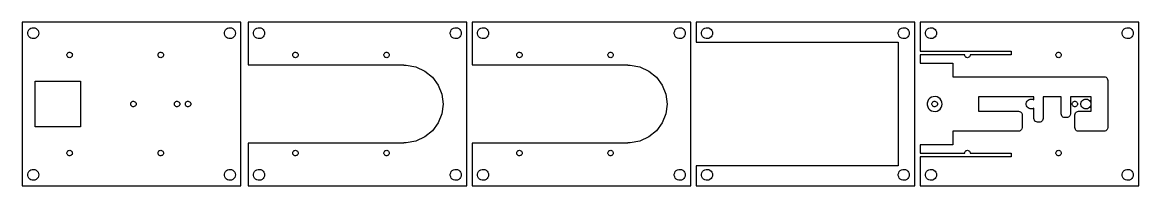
# Model space of a CAD drawing. Header units: metres. Extents: x -100 to 2327, y -74 to 45.
# Drawn here: x 1099 to 1712, y -45 to 45 of the extents above; entities that cross this region are included whole.
import ezdxf

# ---------------------------------------------------------------- set-up
doc = ezdxf.new("R2010")
doc.units = ezdxf.units.M

msp = doc.modelspace()

# ---------------------------------------------------------------- linework, layer by layer
for p, q in [((1219, 45), (1099, 45)), ((1099, 45), (1099, -45)), ((1219, -45), (1219, 45)), ((1343, 45), (1223, 45)), ((1223, 45), (1223, 21.5)), ((1343, -45), (1343, 45)), ((1466, 45), (1346, 45)), ((1346, 45), (1346, 21.5)), ((1466, -45), (1466, 45)), ((1589, 45), (1469, 45)), ((1469, 45), (1469, 34)), ((1589, -45), (1589, 45)), ((1712, 45), (1592, 45)), ((1592, 45), (1592, 29)), ((1712, -45), (1712, 45)), ((1102.02, 39.376), (1102.21, 40.1044)), ((1102.02, 38.624), (1102.02, 39.376)), ((1102.21, 37.8956), (1102.02, 38.624)), ((1102.21, 40.1044), (1102.57, 40.7634)), ((1102.57, 37.2366), (1102.21, 37.8956)), ((1102.57, 40.7634), (1103.09, 41.3115)), ((1103.09, 36.6885), (1102.57, 37.2366)), ((1103.09, 41.3115), (1103.72, 41.7145)), ((1103.72, 41.7145), (1104.44, 41.9469)), ((1104.44, 41.9469), (1105.19, 41.9941)), ((1105.19, 41.9941), (1105.93, 41.8532)), ((1105.93, 41.8532), (1106.61, 41.533)), ((1106.61, 41.533), (1107.19, 41.0536)), ((1107.19, 36.9464), (1106.61, 36.467)), ((1107.19, 41.0536), (1107.63, 40.4453)), ((1107.63, 37.5547), (1107.19, 36.9464)), ((1107.63, 40.4453), (1107.91, 39.7461)), ((1107.91, 38.2539), (1107.63, 37.5547)), ((1107.91, 39.7461), (1108, 39)), ((1108, 39), (1107.91, 38.2539)), ((1210.02, 39.376), (1210.21, 40.1044)), ((1210.02, 38.624), (1210.02, 39.376)), ((1210.21, 37.8956), (1210.02, 38.624)), ((1210.21, 40.1044), (1210.57, 40.7634)), ((1210.57, 37.2366), (1210.21, 37.8956)), ((1210.57, 40.7634), (1211.09, 41.3115)), ((1211.09, 36.6885), (1210.57, 37.2366)), ((1211.09, 41.3115), (1211.72, 41.7145)), ((1211.72, 41.7145), (1212.44, 41.9469)), ((1212.44, 41.9469), (1213.19, 41.9941)), ((1213.19, 41.9941), (1213.93, 41.8532)), ((1213.93, 41.8532), (1214.61, 41.533)), ((1214.61, 41.533), (1215.19, 41.0536)), ((1215.19, 36.9464), (1214.61, 36.467)), ((1215.19, 41.0536), (1215.63, 40.4453)), ((1215.63, 37.5547), (1215.19, 36.9464)), ((1215.63, 40.4453), (1215.91, 39.7461)), ((1215.91, 38.2539), (1215.63, 37.5547)), ((1215.91, 39.7461), (1216, 39)), ((1216, 39), (1215.91, 38.2539)), ((1226.02, 39.376), (1226.21, 40.1044)), ((1226.02, 38.624), (1226.02, 39.376)), ((1226.21, 37.8956), (1226.02, 38.624)), ((1226.21, 40.1044), (1226.57, 40.7634)), ((1226.57, 37.2366), (1226.21, 37.8956)), ((1226.57, 40.7634), (1227.09, 41.3115)), ((1227.09, 36.6885), (1226.57, 37.2366)), ((1227.09, 41.3115), (1227.72, 41.7145)), ((1227.72, 41.7145), (1228.44, 41.9469)), ((1228.44, 41.9469), (1229.19, 41.9941)), ((1229.19, 41.9941), (1229.93, 41.8532)), ((1229.93, 41.8532), (1230.61, 41.533)), ((1230.61, 41.533), (1231.19, 41.0536)), ((1231.19, 36.9464), (1230.61, 36.467)), ((1231.19, 41.0536), (1231.63, 40.4453)), ((1231.63, 37.5547), (1231.19, 36.9464)), ((1231.63, 40.4453), (1231.91, 39.7461)), ((1231.91, 38.2539), (1231.63, 37.5547)), ((1231.91, 39.7461), (1232, 39)), ((1232, 39), (1231.91, 38.2539)), ((1334.02, 39.376), (1334.21, 40.1044)), ((1334.02, 38.624), (1334.02, 39.376)), ((1334.21, 37.8956), (1334.02, 38.624)), ((1334.21, 40.1044), (1334.57, 40.7634)), ((1334.57, 37.2366), (1334.21, 37.8956)), ((1334.57, 40.7634), (1335.09, 41.3115)), ((1335.09, 36.6885), (1334.57, 37.2366)), ((1335.09, 41.3115), (1335.72, 41.7145)), ((1335.72, 41.7145), (1336.44, 41.9469)), ((1336.44, 41.9469), (1337.19, 41.9941)), ((1337.19, 41.9941), (1337.93, 41.8532)), ((1337.93, 41.8532), (1338.61, 41.533)), ((1338.61, 41.533), (1339.19, 41.0536)), ((1339.19, 36.9464), (1338.61, 36.467)), ((1339.19, 41.0536), (1339.63, 40.4453)), ((1339.63, 37.5547), (1339.19, 36.9464)), ((1339.63, 40.4453), (1339.91, 39.7461)), ((1339.91, 38.2539), (1339.63, 37.5547)), ((1339.91, 39.7461), (1340, 39)), ((1340, 39), (1339.91, 38.2539)), ((1349.02, 39.376), (1349.21, 40.1044)), ((1349.02, 38.624), (1349.02, 39.376)), ((1349.21, 37.8956), (1349.02, 38.624)), ((1349.21, 40.1044), (1349.57, 40.7634)), ((1349.57, 37.2366), (1349.21, 37.8956)), ((1349.57, 40.7634), (1350.09, 41.3115)), ((1350.09, 36.6885), (1349.57, 37.2366)), ((1350.09, 41.3115), (1350.72, 41.7145)), ((1350.72, 41.7145), (1351.44, 41.9469)), ((1351.44, 41.9469), (1352.19, 41.9941)), ((1352.19, 41.9941), (1352.93, 41.8532)), ((1352.93, 41.8532), (1353.61, 41.533)), ((1353.61, 41.533), (1354.19, 41.0536)), ((1354.19, 36.9464), (1353.61, 36.467)), ((1354.19, 41.0536), (1354.63, 40.4453)), ((1354.63, 37.5547), (1354.19, 36.9464)), ((1354.63, 40.4453), (1354.91, 39.7461)), ((1354.91, 38.2539), (1354.63, 37.5547)), ((1354.91, 39.7461), (1355, 39)), ((1355, 39), (1354.91, 38.2539)), ((1457.02, 39.376), (1457.21, 40.1044)), ((1457.02, 38.624), (1457.02, 39.376)), ((1457.21, 37.8956), (1457.02, 38.624)), ((1457.21, 40.1044), (1457.57, 40.7634)), ((1457.57, 37.2366), (1457.21, 37.8956)), ((1457.57, 40.7634), (1458.09, 41.3115)), ((1458.09, 36.6885), (1457.57, 37.2366)), ((1458.09, 41.3115), (1458.72, 41.7145)), ((1458.72, 41.7145), (1459.44, 41.9469)), ((1459.44, 41.9469), (1460.19, 41.9941)), ((1460.19, 41.9941), (1460.93, 41.8532)), ((1460.93, 41.8532), (1461.61, 41.533)), ((1461.61, 41.533), (1462.19, 41.0536)), ((1462.19, 36.9464), (1461.61, 36.467)), ((1462.19, 41.0536), (1462.63, 40.4453)), ((1462.63, 37.5547), (1462.19, 36.9464)), ((1462.63, 40.4453), (1462.91, 39.7461)), ((1462.91, 38.2539), (1462.63, 37.5547)), ((1462.91, 39.7461), (1463, 39)), ((1463, 39), (1462.91, 38.2539)), ((1472.02, 39.376), (1472.21, 40.1044)), ((1472.02, 38.624), (1472.02, 39.376)), ((1472.21, 37.8956), (1472.02, 38.624)), ((1472.21, 40.1044), (1472.57, 40.7634)), ((1472.57, 37.2366), (1472.21, 37.8956)), ((1472.57, 40.7634), (1473.09, 41.3115)), ((1473.09, 36.6885), (1472.57, 37.2366)), ((1473.09, 41.3115), (1473.72, 41.7145)), ((1473.72, 41.7145), (1474.44, 41.9469)), ((1474.44, 41.9469), (1475.19, 41.9941)), ((1475.19, 41.9941), (1475.93, 41.8532)), ((1475.93, 41.8532), (1476.61, 41.533)), ((1476.61, 41.533), (1477.19, 41.0536)), ((1477.19, 36.9464), (1476.61, 36.467)), ((1477.19, 41.0536), (1477.63, 40.4453)), ((1477.63, 37.5547), (1477.19, 36.9464)), ((1477.63, 40.4453), (1477.91, 39.7461)), ((1477.91, 38.2539), (1477.63, 37.5547)), ((1477.91, 39.7461), (1478, 39)), ((1478, 39), (1477.91, 38.2539)), ((1580.02, 39.376), (1580.21, 40.1044)), ((1580.02, 38.624), (1580.02, 39.376)), ((1580.21, 37.8956), (1580.02, 38.624)), ((1580.21, 40.1044), (1580.57, 40.7634)), ((1580.57, 37.2366), (1580.21, 37.8956)), ((1580.57, 40.7634), (1581.09, 41.3115)), ((1581.09, 36.6885), (1580.57, 37.2366)), ((1581.09, 41.3115), (1581.72, 41.7145)), ((1581.72, 41.7145), (1582.44, 41.9469)), ((1582.44, 41.9469), (1583.19, 41.9941)), ((1583.19, 41.9941), (1583.93, 41.8532)), ((1583.93, 41.8532), (1584.61, 41.533)), ((1584.61, 41.533), (1585.19, 41.0536)), ((1585.19, 36.9464), (1584.61, 36.467)), ((1585.19, 41.0536), (1585.63, 40.4453)), ((1585.63, 37.5547), (1585.19, 36.9464)), ((1585.63, 40.4453), (1585.91, 39.7461)), ((1585.91, 38.2539), (1585.63, 37.5547)), ((1585.91, 39.7461), (1586, 39)), ((1586, 39), (1585.91, 38.2539)), ((1595.02, 39.376), (1595.21, 40.1044)), ((1595.02, 38.624), (1595.02, 39.376)), ((1595.21, 37.8956), (1595.02, 38.624)), ((1595.21, 40.1044), (1595.57, 40.7634)), ((1595.57, 37.2366), (1595.21, 37.8956)), ((1595.57, 40.7634), (1596.09, 41.3115)), ((1596.09, 36.6885), (1595.57, 37.2366)), ((1596.09, 41.3115), (1596.72, 41.7145)), ((1596.72, 41.7145), (1597.44, 41.9469)), ((1597.44, 41.9469), (1598.19, 41.9941)), ((1598.19, 41.9941), (1598.93, 41.8532)), ((1598.93, 41.8532), (1599.61, 41.533)), ((1599.61, 41.533), (1600.19, 41.0536)), ((1600.19, 36.9464), (1599.61, 36.467)), ((1600.19, 41.0536), (1600.63, 40.4453)), ((1600.63, 37.5547), (1600.19, 36.9464)), ((1600.63, 40.4453), (1600.91, 39.7461)), ((1600.91, 38.2539), (1600.63, 37.5547)), ((1600.91, 39.7461), (1601, 39)), ((1601, 39), (1600.91, 38.2539)), ((1703.02, 39.376), (1703.21, 40.1044)), ((1703.02, 38.624), (1703.02, 39.376)), ((1703.21, 37.8956), (1703.02, 38.624)), ((1703.21, 40.1044), (1703.57, 40.7634)), ((1703.57, 37.2366), (1703.21, 37.8956)), ((1703.57, 40.7634), (1704.09, 41.3115)), ((1704.09, 36.6885), (1703.57, 37.2366)), ((1704.09, 41.3115), (1704.72, 41.7145)), ((1704.72, 41.7145), (1705.44, 41.9469)), ((1705.44, 41.9469), (1706.19, 41.9941)), ((1706.19, 41.9941), (1706.93, 41.8532)), ((1706.93, 41.8532), (1707.61, 41.533)), ((1707.61, 41.533), (1708.19, 41.0536)), ((1708.19, 36.9464), (1707.61, 36.467)), ((1708.19, 41.0536), (1708.63, 40.4453)), ((1708.63, 37.5547), (1708.19, 36.9464)), ((1708.63, 40.4453), (1708.91, 39.7461)), ((1708.91, 38.2539), (1708.63, 37.5547)), ((1708.91, 39.7461), (1709, 39)), ((1709, 39), (1708.91, 38.2539)), ((1103.72, 36.2855), (1103.09, 36.6885)), ((1104.44, 36.0531), (1103.72, 36.2855)), ((1105.19, 36.0059), (1104.44, 36.0531)), ((1105.93, 36.1468), (1105.19, 36.0059)), ((1106.61, 36.467), (1105.93, 36.1468)), ((1211.72, 36.2855), (1211.09, 36.6885)), ((1212.44, 36.0531), (1211.72, 36.2855)), ((1213.19, 36.0059), (1212.44, 36.0531)), ((1213.93, 36.1468), (1213.19, 36.0059)), ((1214.61, 36.467), (1213.93, 36.1468)), ((1227.72, 36.2855), (1227.09, 36.6885)), ((1228.44, 36.0531), (1227.72, 36.2855)), ((1229.19, 36.0059), (1228.44, 36.0531)), ((1229.93, 36.1468), (1229.19, 36.0059)), ((1230.61, 36.467), (1229.93, 36.1468)), ((1335.72, 36.2855), (1335.09, 36.6885)), ((1336.44, 36.0531), (1335.72, 36.2855)), ((1337.19, 36.0059), (1336.44, 36.0531)), ((1337.93, 36.1468), (1337.19, 36.0059)), ((1338.61, 36.467), (1337.93, 36.1468)), ((1350.72, 36.2855), (1350.09, 36.6885)), ((1351.44, 36.0531), (1350.72, 36.2855)), ((1352.19, 36.0059), (1351.44, 36.0531)), ((1352.93, 36.1468), (1352.19, 36.0059)), ((1353.61, 36.467), (1352.93, 36.1468)), ((1458.72, 36.2855), (1458.09, 36.6885)), ((1459.44, 36.0531), (1458.72, 36.2855)), ((1460.19, 36.0059), (1459.44, 36.0531)), ((1460.93, 36.1468), (1460.19, 36.0059)), ((1461.61, 36.467), (1460.93, 36.1468)), ((1469, 34), (1580, 34)), ((1473.72, 36.2855), (1473.09, 36.6885)), ((1474.44, 36.0531), (1473.72, 36.2855)), ((1475.19, 36.0059), (1474.44, 36.0531)), ((1475.93, 36.1468), (1475.19, 36.0059)), ((1476.61, 36.467), (1475.93, 36.1468)), ((1580, 34), (1580, -34)), ((1581.72, 36.2855), (1581.09, 36.6885)), ((1582.44, 36.0531), (1581.72, 36.2855)), ((1583.19, 36.0059), (1582.44, 36.0531)), ((1583.93, 36.1468), (1583.19, 36.0059)), ((1584.61, 36.467), (1583.93, 36.1468)), ((1596.72, 36.2855), (1596.09, 36.6885)), ((1597.44, 36.0531), (1596.72, 36.2855)), ((1598.19, 36.0059), (1597.44, 36.0531)), ((1598.93, 36.1468), (1598.19, 36.0059)), ((1599.61, 36.467), (1598.93, 36.1468)), ((1704.72, 36.2855), (1704.09, 36.6885)), ((1705.44, 36.0531), (1704.72, 36.2855)), ((1706.19, 36.0059), (1705.44, 36.0531)), ((1706.93, 36.1468), (1706.19, 36.0059)), ((1707.61, 36.467), (1706.93, 36.1468)), ((1123.51, 27.188), (1123.61, 27.5522)), ((1123.51, 26.812), (1123.51, 27.188)), ((1123.61, 26.4478), (1123.51, 26.812)), ((1123.61, 27.5522), (1123.79, 27.8817)), ((1123.79, 26.1183), (1123.61, 26.4478)), ((1123.79, 27.8817), (1124.04, 28.1558)), ((1124.04, 25.8442), (1123.79, 26.1183)), ((1124.04, 28.1558), (1124.36, 28.3572)), ((1124.36, 25.6427), (1124.04, 25.8442)), ((1124.36, 28.3572), (1124.72, 28.4734)), ((1124.72, 25.5266), (1124.36, 25.6427)), ((1124.72, 28.4734), (1125.09, 28.497)), ((1125.09, 25.503), (1124.72, 25.5266)), ((1125.09, 28.497), (1125.46, 28.4266)), ((1125.46, 25.5734), (1125.09, 25.503)), ((1125.46, 28.4266), (1125.8, 28.2665)), ((1125.8, 25.7335), (1125.46, 25.5734)), ((1125.8, 28.2665), (1126.09, 28.0268)), ((1126.09, 25.9732), (1125.8, 25.7335)), ((1126.09, 28.0268), (1126.31, 27.7226)), ((1126.31, 26.2774), (1126.09, 25.9732)), ((1126.31, 27.7226), (1126.45, 27.373)), ((1126.45, 26.627), (1126.31, 26.2774)), ((1126.45, 27.373), (1126.5, 27)), ((1126.5, 27), (1126.45, 26.627)), ((1173.51, 27.188), (1173.61, 27.5522)), ((1173.51, 26.812), (1173.51, 27.188)), ((1173.61, 26.4478), (1173.51, 26.812)), ((1173.61, 27.5522), (1173.79, 27.8817)), ((1173.79, 26.1183), (1173.61, 26.4478)), ((1173.79, 27.8817), (1174.04, 28.1558)), ((1174.04, 25.8442), (1173.79, 26.1183)), ((1174.04, 28.1558), (1174.36, 28.3572)), ((1174.36, 25.6427), (1174.04, 25.8442)), ((1174.36, 28.3572), (1174.72, 28.4734)), ((1174.72, 25.5266), (1174.36, 25.6427)), ((1174.72, 28.4734), (1175.09, 28.497)), ((1175.09, 25.503), (1174.72, 25.5266)), ((1175.09, 28.497), (1175.46, 28.4266)), ((1175.46, 25.5734), (1175.09, 25.503)), ((1175.46, 28.4266), (1175.8, 28.2665)), ((1175.8, 25.7335), (1175.46, 25.5734)), ((1175.8, 28.2665), (1176.09, 28.0268)), ((1176.09, 25.9732), (1175.8, 25.7335)), ((1176.09, 28.0268), (1176.31, 27.7226)), ((1176.31, 26.2774), (1176.09, 25.9732)), ((1176.31, 27.7226), (1176.45, 27.373)), ((1176.45, 26.627), (1176.31, 26.2774)), ((1176.45, 27.373), (1176.5, 27)), ((1176.5, 27), (1176.45, 26.627)), ((1247.51, 27.188), (1247.61, 27.5522)), ((1247.51, 26.812), (1247.51, 27.188)), ((1247.61, 26.4478), (1247.51, 26.812)), ((1247.61, 27.5522), (1247.79, 27.8817)), ((1247.79, 26.1183), (1247.61, 26.4478)), ((1247.79, 27.8817), (1248.04, 28.1558)), ((1248.04, 25.8442), (1247.79, 26.1183)), ((1248.04, 28.1558), (1248.36, 28.3572)), ((1248.36, 25.6427), (1248.04, 25.8442)), ((1248.36, 28.3572), (1248.72, 28.4734)), ((1248.72, 25.5266), (1248.36, 25.6427)), ((1248.72, 28.4734), (1249.09, 28.497)), ((1249.09, 25.503), (1248.72, 25.5266)), ((1249.09, 28.497), (1249.46, 28.4266)), ((1249.46, 25.5734), (1249.09, 25.503)), ((1249.46, 28.4266), (1249.8, 28.2665)), ((1249.8, 25.7335), (1249.46, 25.5734)), ((1249.8, 28.2665), (1250.09, 28.0268)), ((1250.09, 25.9732), (1249.8, 25.7335)), ((1250.09, 28.0268), (1250.31, 27.7226)), ((1250.31, 26.2774), (1250.09, 25.9732)), ((1250.31, 27.7226), (1250.45, 27.373)), ((1250.45, 26.627), (1250.31, 26.2774)), ((1250.45, 27.373), (1250.5, 27)), ((1250.5, 27), (1250.45, 26.627)), ((1297.51, 27.188), (1297.61, 27.5522)), ((1297.51, 26.812), (1297.51, 27.188)), ((1297.61, 26.4478), (1297.51, 26.812)), ((1297.61, 27.5522), (1297.79, 27.8817)), ((1297.79, 26.1183), (1297.61, 26.4478)), ((1297.79, 27.8817), (1298.04, 28.1558)), ((1298.04, 25.8442), (1297.79, 26.1183)), ((1298.04, 28.1558), (1298.36, 28.3572)), ((1298.36, 25.6427), (1298.04, 25.8442)), ((1298.36, 28.3572), (1298.72, 28.4734)), ((1298.72, 25.5266), (1298.36, 25.6427)), ((1298.72, 28.4734), (1299.09, 28.497)), ((1299.09, 25.503), (1298.72, 25.5266)), ((1299.09, 28.497), (1299.46, 28.4266)), ((1299.46, 25.5734), (1299.09, 25.503)), ((1299.46, 28.4266), (1299.8, 28.2665)), ((1299.8, 25.7335), (1299.46, 25.5734)), ((1299.8, 28.2665), (1300.09, 28.0268)), ((1300.09, 25.9732), (1299.8, 25.7335)), ((1300.09, 28.0268), (1300.31, 27.7226)), ((1300.31, 26.2774), (1300.09, 25.9732)), ((1300.31, 27.7226), (1300.45, 27.373)), ((1300.45, 26.627), (1300.31, 26.2774)), ((1300.45, 27.373), (1300.5, 27)), ((1300.5, 27), (1300.45, 26.627)), ((1370.51, 27.188), (1370.61, 27.5522)), ((1370.51, 26.812), (1370.51, 27.188)), ((1370.61, 26.4478), (1370.51, 26.812)), ((1370.61, 27.5522), (1370.79, 27.8817)), ((1370.79, 26.1183), (1370.61, 26.4478)), ((1370.79, 27.8817), (1371.04, 28.1558)), ((1371.04, 25.8442), (1370.79, 26.1183)), ((1371.04, 28.1558), (1371.36, 28.3572)), ((1371.36, 25.6427), (1371.04, 25.8442)), ((1371.36, 28.3572), (1371.72, 28.4734)), ((1371.72, 25.5266), (1371.36, 25.6427)), ((1371.72, 28.4734), (1372.09, 28.497)), ((1372.09, 25.503), (1371.72, 25.5266)), ((1372.09, 28.497), (1372.46, 28.4266)), ((1372.46, 25.5734), (1372.09, 25.503)), ((1372.46, 28.4266), (1372.8, 28.2665)), ((1372.8, 25.7335), (1372.46, 25.5734)), ((1372.8, 28.2665), (1373.09, 28.0268)), ((1373.09, 25.9732), (1372.8, 25.7335)), ((1373.09, 28.0268), (1373.31, 27.7226)), ((1373.31, 26.2774), (1373.09, 25.9732)), ((1373.31, 27.7226), (1373.45, 27.373)), ((1373.45, 26.627), (1373.31, 26.2774)), ((1373.45, 27.373), (1373.5, 27)), ((1373.5, 27), (1373.45, 26.627)), ((1420.51, 27.188), (1420.61, 27.5522)), ((1420.51, 26.812), (1420.51, 27.188)), ((1420.61, 26.4478), (1420.51, 26.812)), ((1420.61, 27.5522), (1420.79, 27.8817)), ((1420.79, 26.1183), (1420.61, 26.4478)), ((1420.79, 27.8817), (1421.04, 28.1558)), ((1421.04, 25.8442), (1420.79, 26.1183)), ((1421.04, 28.1558), (1421.36, 28.3572)), ((1421.36, 25.6427), (1421.04, 25.8442)), ((1421.36, 28.3572), (1421.72, 28.4734)), ((1421.72, 25.5266), (1421.36, 25.6427)), ((1421.72, 28.4734), (1422.09, 28.497)), ((1422.09, 25.503), (1421.72, 25.5266)), ((1422.09, 28.497), (1422.46, 28.4266)), ((1422.46, 25.5734), (1422.09, 25.503)), ((1422.46, 28.4266), (1422.8, 28.2665)), ((1422.8, 25.7335), (1422.46, 25.5734)), ((1422.8, 28.2665), (1423.09, 28.0268)), ((1423.09, 25.9732), (1422.8, 25.7335)), ((1423.09, 28.0268), (1423.31, 27.7226)), ((1423.31, 26.2774), (1423.09, 25.9732)), ((1423.31, 27.7226), (1423.45, 27.373)), ((1423.45, 26.627), (1423.31, 26.2774)), ((1423.45, 27.373), (1423.5, 27)), ((1423.5, 27), (1423.45, 26.627)), ((1592, 29), (1642, 29)), ((1616.51, 27), (1592, 27)), ((1592, 27), (1592, 22.5)), ((1616.51, 26.812), (1616.51, 27)), ((1616.61, 26.4478), (1616.51, 26.812)), ((1616.79, 26.1183), (1616.61, 26.4478)), ((1617.04, 25.8442), (1616.79, 26.1183)), ((1617.36, 25.6427), (1617.04, 25.8442)), ((1617.72, 25.5266), (1617.36, 25.6427)), ((1618.09, 25.503), (1617.72, 25.5266)), ((1618.46, 25.5734), (1618.09, 25.503)), ((1618.8, 25.7335), (1618.46, 25.5734)), ((1619.09, 25.9732), (1618.8, 25.7335)), ((1619.31, 26.2774), (1619.09, 25.9732)), ((1619.45, 26.627), (1619.31, 26.2774)), ((1619.5, 27), (1619.45, 26.627)), ((1642, 27), (1619.5, 27)), ((1642, 29), (1642, 27)), ((1666.51, 27.188), (1666.61, 27.5522)), ((1666.51, 26.812), (1666.51, 27.188)), ((1666.61, 26.4478), (1666.51, 26.812)), ((1666.61, 27.5522), (1666.79, 27.8817)), ((1666.79, 26.1183), (1666.61, 26.4478)), ((1666.79, 27.8817), (1667.04, 28.1558)), ((1667.04, 25.8442), (1666.79, 26.1183)), ((1667.04, 28.1558), (1667.36, 28.3572)), ((1667.36, 25.6427), (1667.04, 25.8442)), ((1667.36, 28.3572), (1667.72, 28.4734)), ((1667.72, 25.5266), (1667.36, 25.6427)), ((1667.72, 28.4734), (1668.09, 28.497)), ((1668.09, 25.503), (1667.72, 25.5266)), ((1668.09, 28.497), (1668.46, 28.4266)), ((1668.46, 25.5734), (1668.09, 25.503)), ((1668.46, 28.4266), (1668.8, 28.2665)), ((1668.8, 25.7335), (1668.46, 25.5734)), ((1668.8, 28.2665), (1669.09, 28.0268)), ((1669.09, 25.9732), (1668.8, 25.7335)), ((1669.09, 28.0268), (1669.31, 27.7226)), ((1669.31, 26.2774), (1669.09, 25.9732)), ((1669.31, 27.7226), (1669.45, 27.373)), ((1669.45, 26.627), (1669.31, 26.2774)), ((1669.45, 27.373), (1669.5, 27)), ((1669.5, 27), (1669.45, 26.627)), ((1223, 21.5), (1308.5, 21.5)), ((1308.5, 21.5), (1308.5, 21.3726)), ((1308.5, 21.3726), (1309.85, 21.4576)), ((1309.85, 21.4576), (1315.14, 20.4477)), ((1315.14, 20.4477), (1320.02, 18.153)), ((1346, 21.5), (1431.5, 21.5)), ((1431.5, 21.5), (1431.5, 21.3726)), ((1431.5, 21.3726), (1432.85, 21.4576)), ((1432.85, 21.4576), (1438.14, 20.4477)), ((1438.14, 20.4477), (1443.02, 18.153)), ((1592, 22.5), (1610, 22.5)), ((1610, 22.5), (1610, 15.005)), ((1106, -12.5), (1106, 12.5)), ((1106, 12.5), (1131, 12.5)), ((1131, 12.5), (1131, -12.5)), ((1320.02, 18.153), (1324.17, 14.7178)), ((1324.17, 14.7178), (1327.34, 10.3577)), ((1443.02, 18.153), (1447.17, 14.7178)), ((1447.17, 14.7178), (1450.34, 10.3577)), ((1610, 15.005), (1693.01, 15.005)), ((1693.01, 15.005), (1693.62, 14.9071)), ((1693.62, 14.9071), (1694.08, 14.6936)), ((1694.08, 14.6936), (1694.46, 14.3741)), ((1694.46, 14.3741), (1694.76, 13.9685)), ((1694.76, 13.9685), (1694.94, 13.5024)), ((1694.94, 13.5024), (1695.01, 13.005)), ((1695.01, 13.005), (1695.01, -13.005)), ((1327.34, 10.3577), (1329.32, 5.34683)), ((1450.34, 10.3577), (1452.32, 5.34683)), ((1158.51, 0.187988), (1158.61, 0.552185)), ((1158.51, -0.187988), (1158.51, 0.187988)), ((1158.61, 0.552185), (1158.79, 0.881668)), ((1158.79, 0.881668), (1159.04, 1.15576)), ((1159.04, 1.15576), (1159.36, 1.35724)), ((1159.36, 1.35724), (1159.72, 1.47342)), ((1159.72, 1.47342), (1160.09, 1.49704)), ((1160.09, 1.49704), (1160.46, 1.42657)), ((1160.46, 1.42657), (1160.8, 1.26648)), ((1160.8, 1.26648), (1161.09, 1.02681)), ((1161.09, 1.02681), (1161.31, 0.722626)), ((1161.31, 0.722626), (1161.45, 0.373032)), ((1161.45, 0.373032), (1161.5, 0)), ((1161.5, 0), (1161.45, -0.373032)), ((1182.51, 0.187988), (1182.61, 0.552185)), ((1182.51, -0.187988), (1182.51, 0.187988)), ((1182.61, 0.552185), (1182.79, 0.881668)), ((1182.79, 0.881668), (1183.04, 1.15576)), ((1183.04, 1.15576), (1183.36, 1.35724)), ((1183.36, 1.35724), (1183.72, 1.47342)), ((1183.72, 1.47342), (1184.09, 1.49704)), ((1184.09, 1.49704), (1184.46, 1.42657)), ((1184.46, 1.42657), (1184.8, 1.26648)), ((1184.8, 1.26648), (1185.09, 1.02681)), ((1185.09, 1.02681), (1185.31, 0.722626)), ((1185.31, 0.722626), (1185.45, 0.373032)), ((1185.45, 0.373032), (1185.5, 0)), ((1185.5, 0), (1185.45, -0.373032)), ((1188.51, 0.187988), (1188.61, 0.552185)), ((1188.51, -0.187988), (1188.51, 0.187988)), ((1188.61, 0.552185), (1188.79, 0.881668)), ((1188.79, 0.881668), (1189.04, 1.15576)), ((1189.04, 1.15576), (1189.36, 1.35724)), ((1189.36, 1.35724), (1189.72, 1.47342)), ((1189.72, 1.47342), (1190.09, 1.49704)), ((1190.09, 1.49704), (1190.46, 1.42657)), ((1190.46, 1.42657), (1190.8, 1.26648)), ((1190.8, 1.26648), (1191.09, 1.02681)), ((1191.09, 1.02681), (1191.31, 0.722626)), ((1191.31, 0.722626), (1191.45, 0.373032)), ((1191.45, 0.373032), (1191.5, 0)), ((1191.5, 0), (1191.45, -0.373032)), ((1329.32, 5.34683), (1330, 0)), ((1330, 0), (1329.32, -5.34683)), ((1452.32, 5.34683), (1453, 0)), ((1453, 0), (1452.32, -5.34683)), ((1596.19, 1.50931), (1595.93, 0.513855)), ((1595.93, 0.513855), (1595.93, -0.513855)), ((1596.68, 2.40991), (1596.19, 1.50931)), ((1597.39, 3.1591), (1596.68, 2.40991)), ((1598.25, 3.70978), (1597.39, 3.1591)), ((1599.23, 4.02737), (1598.25, 3.70978)), ((1598.51, 0.187988), (1598.61, 0.552185)), ((1598.51, -0.187988), (1598.51, 0.187988)), ((1598.61, 0.552185), (1598.79, 0.881668)), ((1598.79, 0.881668), (1599.04, 1.15576)), ((1599.04, 1.15576), (1599.36, 1.35724)), ((1600.26, 4.0919), (1599.23, 4.02737)), ((1599.36, 1.35724), (1599.72, 1.47342)), ((1599.72, 1.47342), (1600.09, 1.49704)), ((1600.09, 1.49704), (1600.46, 1.42657)), ((1601.27, 3.89932), (1600.26, 4.0919)), ((1600.46, 1.42657), (1600.8, 1.26648)), ((1600.8, 1.26648), (1601.09, 1.02681)), ((1601.09, 1.02681), (1601.31, 0.722626)), ((1602.2, 3.46173), (1601.27, 3.89932)), ((1601.31, 0.722626), (1601.45, 0.373032)), ((1601.45, 0.373032), (1601.5, 0)), ((1601.5, 0), (1601.45, -0.373032)), ((1602.99, 2.80664), (1602.2, 3.46173)), ((1603.59, 1.97519), (1602.99, 2.80664)), ((1603.97, 1.01962), (1603.59, 1.97519)), ((1604.1, 0), (1603.97, 1.01962)), ((1603.97, -1.01962), (1604.1, 0)), ((1654.49, 3.99501), (1624, 3.99501)), ((1624, 3.99501), (1624, -3.99501)), ((1650.27, 0.344666), (1650.44, 1.01233)), ((1650.27, -0.344666), (1650.27, 0.344666)), ((1650.44, 1.01233), (1650.78, 1.61641)), ((1650.78, 1.61641), (1651.25, 2.1189)), ((1651.25, 2.1189), (1651.83, 2.48827)), ((1651.83, 2.48827), (1652.48, 2.70128)), ((1652.48, 2.70128), (1653.17, 2.74457)), ((1653.17, 2.74457), (1653.85, 2.6154)), ((1653.85, 2.6154), (1654.47, 2.3219)), ((1654.47, 2.3219), (1654.49, 2.30412)), ((1654.49, 2.30412), (1654.49, 3.99501)), ((1669.49, 3.99501), (1659.51, 3.99501)), ((1659.51, 3.99501), (1659.51, -8.00499)), ((1669.49, -5.50499), (1669.49, 3.99501)), ((1685.99, 3.99501), (1674.51, 3.99501)), ((1674.51, 3.99501), (1674.51, -5.50499)), ((1675.51, 0.187988), (1675.61, 0.552185)), ((1675.51, -0.187988), (1675.51, 0.187988)), ((1675.61, 0.552185), (1675.79, 0.881668)), ((1675.79, 0.881668), (1676.04, 1.15576)), ((1676.04, 1.15576), (1676.36, 1.35724)), ((1676.36, 1.35724), (1676.72, 1.47342)), ((1676.72, 1.47342), (1677.09, 1.49704)), ((1677.09, 1.49704), (1677.46, 1.42657)), ((1677.46, 1.42657), (1677.8, 1.26648)), ((1677.8, 1.26648), (1678.09, 1.02681)), ((1678.09, 1.02681), (1678.31, 0.722626)), ((1678.31, 0.722626), (1678.45, 0.373032)), ((1678.45, 0.373032), (1678.5, 0)), ((1678.5, 0), (1678.45, -0.373032)), ((1680.27, 0.344666), (1680.44, 1.01233)), ((1680.27, -0.344666), (1680.27, 0.344666)), ((1680.44, 1.01233), (1680.78, 1.61641)), ((1680.78, 1.61641), (1681.25, 2.1189)), ((1681.25, 2.1189), (1681.83, 2.48827)), ((1681.83, 2.48827), (1682.48, 2.70128)), ((1682.48, 2.70128), (1683.17, 2.74457)), ((1683.17, 2.74457), (1683.85, 2.6154)), ((1683.85, 2.6154), (1684.47, 2.3219)), ((1684.47, 2.3219), (1685, 1.88249)), ((1685, 1.88249), (1685.41, 1.32481)), ((1685.41, 1.32481), (1685.66, 0.683884)), ((1685.66, 0.683884), (1685.75, 0)), ((1685.75, 0), (1685.66, -0.683884)), ((1685.99, -3.99501), (1685.99, 3.99501)), ((1158.61, -0.552185), (1158.51, -0.187988)), ((1158.79, -0.881668), (1158.61, -0.552185)), ((1159.04, -1.15576), (1158.79, -0.881668)), ((1159.36, -1.35724), (1159.04, -1.15576)), ((1159.72, -1.47342), (1159.36, -1.35724)), ((1160.09, -1.49704), (1159.72, -1.47342)), ((1160.46, -1.42657), (1160.09, -1.49704)), ((1160.8, -1.26648), (1160.46, -1.42657)), ((1161.09, -1.02681), (1160.8, -1.26648)), ((1161.31, -0.722626), (1161.09, -1.02681)), ((1161.45, -0.373032), (1161.31, -0.722626)), ((1182.61, -0.552185), (1182.51, -0.187988)), ((1182.79, -0.881668), (1182.61, -0.552185)), ((1183.04, -1.15576), (1182.79, -0.881668)), ((1183.36, -1.35724), (1183.04, -1.15576)), ((1183.72, -1.47342), (1183.36, -1.35724)), ((1184.09, -1.49704), (1183.72, -1.47342)), ((1184.46, -1.42657), (1184.09, -1.49704)), ((1184.8, -1.26648), (1184.46, -1.42657)), ((1185.09, -1.02681), (1184.8, -1.26648)), ((1185.31, -0.722626), (1185.09, -1.02681)), ((1185.45, -0.373032), (1185.31, -0.722626)), ((1188.61, -0.552185), (1188.51, -0.187988)), ((1188.79, -0.881668), (1188.61, -0.552185)), ((1189.04, -1.15576), (1188.79, -0.881668)), ((1189.36, -1.35724), (1189.04, -1.15576)), ((1189.72, -1.47342), (1189.36, -1.35724)), ((1190.09, -1.49704), (1189.72, -1.47342)), ((1190.46, -1.42657), (1190.09, -1.49704)), ((1190.8, -1.26648), (1190.46, -1.42657)), ((1191.09, -1.02681), (1190.8, -1.26648)), ((1191.31, -0.722626), (1191.09, -1.02681)), ((1191.45, -0.373032), (1191.31, -0.722626)), ((1329.32, -5.34683), (1327.34, -10.3577)), ((1452.32, -5.34683), (1450.34, -10.3577)), ((1595.93, -0.513855), (1596.19, -1.50931)), ((1596.19, -1.50931), (1596.68, -2.40991)), ((1596.68, -2.40991), (1597.39, -3.1591)), ((1597.39, -3.1591), (1598.25, -3.70978)), ((1598.25, -3.70978), (1599.23, -4.02737)), ((1598.61, -0.552185), (1598.51, -0.187988)), ((1598.79, -0.881668), (1598.61, -0.552185)), ((1599.04, -1.15576), (1598.79, -0.881668)), ((1599.36, -1.35724), (1599.04, -1.15576)), ((1599.23, -4.02737), (1600.26, -4.0919)), ((1599.72, -1.47342), (1599.36, -1.35724)), ((1600.09, -1.49704), (1599.72, -1.47342)), ((1600.46, -1.42657), (1600.09, -1.49704)), ((1600.26, -4.0919), (1601.27, -3.89932)), ((1600.8, -1.26648), (1600.46, -1.42657)), ((1601.09, -1.02681), (1600.8, -1.26648)), ((1601.31, -0.722626), (1601.09, -1.02681)), ((1601.27, -3.89932), (1602.2, -3.46173)), ((1601.45, -0.373032), (1601.31, -0.722626)), ((1602.2, -3.46173), (1602.99, -2.80664)), ((1602.99, -2.80664), (1603.59, -1.97519)), ((1603.59, -1.97519), (1603.97, -1.01962)), ((1624, -3.99501), (1646.01, -3.99501)), ((1646.01, -3.99501), (1646.62, -4.0929)), ((1646.62, -4.0929), (1647.08, -4.30635)), ((1647.08, -4.30635), (1647.46, -4.62592)), ((1647.46, -4.62592), (1647.76, -5.03151)), ((1647.76, -5.03151), (1647.94, -5.49763)), ((1647.94, -5.49763), (1648.01, -5.99501)), ((1648.01, -5.99501), (1648.01, -13.005)), ((1650.44, -1.01233), (1650.27, -0.344666)), ((1650.78, -1.61641), (1650.44, -1.01233)), ((1651.25, -2.1189), (1650.78, -1.61641)), ((1651.83, -2.48827), (1651.25, -2.1189)), ((1652.48, -2.70128), (1651.83, -2.48827)), ((1653.17, -2.74457), (1652.48, -2.70128)), ((1653.85, -2.6154), (1653.17, -2.74457)), ((1654.47, -2.3219), (1653.85, -2.6154)), ((1654.49, -2.30412), (1654.47, -2.3219)), ((1654.49, -8.00499), (1654.49, -2.30412)), ((1669.56, -6.00237), (1669.49, -5.50499)), ((1669.74, -6.46849), (1669.56, -6.00237)), ((1674.41, -6.12302), (1674.19, -6.57664)), ((1674.51, -5.50499), (1674.41, -6.12302)), ((1675.61, -0.552185), (1675.51, -0.187988)), ((1675.79, -0.881668), (1675.61, -0.552185)), ((1676.04, -1.15576), (1675.79, -0.881668)), ((1676.36, -1.35724), (1676.04, -1.15576)), ((1676.72, -1.47342), (1676.36, -1.35724)), ((1677.09, -1.49704), (1676.72, -1.47342)), ((1676.99, -5.99501), (1677.09, -5.37698)), ((1676.99, -13.005), (1676.99, -5.99501)), ((1677.46, -1.42657), (1677.09, -1.49704)), ((1677.09, -5.37698), (1677.31, -4.92336)), ((1677.31, -4.92336), (1677.63, -4.53708)), ((1677.8, -1.26648), (1677.46, -1.42657)), ((1677.63, -4.53708), (1678.03, -4.2424)), ((1678.09, -1.02681), (1677.8, -1.26648)), ((1678.03, -4.2424), (1678.5, -4.05785)), ((1678.31, -0.722626), (1678.09, -1.02681)), ((1678.45, -0.373032), (1678.31, -0.722626)), ((1678.5, -4.05785), (1678.99, -3.99501)), ((1678.99, -3.99501), (1685.99, -3.99501)), ((1680.44, -1.01233), (1680.27, -0.344666)), ((1680.78, -1.61641), (1680.44, -1.01233)), ((1681.25, -2.1189), (1680.78, -1.61641)), ((1681.83, -2.48827), (1681.25, -2.1189)), ((1682.48, -2.70128), (1681.83, -2.48827)), ((1683.17, -2.74457), (1682.48, -2.70128)), ((1683.85, -2.6154), (1683.17, -2.74457)), ((1684.47, -2.3219), (1683.85, -2.6154)), ((1685, -1.88249), (1684.47, -2.3219)), ((1685.41, -1.32481), (1685, -1.88249)), ((1685.66, -0.683884), (1685.41, -1.32481)), ((1327.34, -10.3577), (1324.17, -14.7178)), ((1450.34, -10.3577), (1447.17, -14.7178)), ((1654.56, -8.50237), (1654.49, -8.00499)), ((1654.74, -8.96849), (1654.56, -8.50237)), ((1655.04, -9.37408), (1654.74, -8.96849)), ((1655.42, -9.69365), (1655.04, -9.37408)), ((1655.88, -9.9071), (1655.42, -9.69365)), ((1656.49, -10.005), (1655.88, -9.9071)), ((1657.51, -10.005), (1656.49, -10.005)), ((1658, -9.94215), (1657.51, -10.005)), ((1658.47, -9.7576), (1658, -9.94215)), ((1658.87, -9.46292), (1658.47, -9.7576)), ((1659.19, -9.07664), (1658.87, -9.46292)), ((1659.41, -8.62302), (1659.19, -9.07664)), ((1659.51, -8.00499), (1659.41, -8.62302)), ((1670.04, -6.87408), (1669.74, -6.46849)), ((1670.42, -7.19365), (1670.04, -6.87408)), ((1670.88, -7.4071), (1670.42, -7.19365)), ((1671.49, -7.50499), (1670.88, -7.4071)), ((1672.51, -7.50499), (1671.49, -7.50499)), ((1673, -7.44215), (1672.51, -7.50499)), ((1673.47, -7.2576), (1673, -7.44215)), ((1673.87, -6.96292), (1673.47, -7.2576)), ((1674.19, -6.57664), (1673.87, -6.96292)), ((1131, -12.5), (1106, -12.5)), ((1320.02, -18.153), (1315.14, -20.4477)), ((1324.17, -14.7178), (1320.02, -18.153)), ((1443.02, -18.153), (1438.14, -20.4477)), ((1447.17, -14.7178), (1443.02, -18.153)), ((1646.01, -15.005), (1610, -15.005)), ((1610, -15.005), (1610, -22.5)), ((1646.5, -14.9422), (1646.01, -15.005)), ((1646.97, -14.7576), (1646.5, -14.9422)), ((1647.37, -14.4629), (1646.97, -14.7576)), ((1647.69, -14.0766), (1647.37, -14.4629)), ((1647.91, -13.623), (1647.69, -14.0766)), ((1648.01, -13.005), (1647.91, -13.623)), ((1677.06, -13.5024), (1676.99, -13.005)), ((1677.24, -13.9685), (1677.06, -13.5024)), ((1677.54, -14.3741), (1677.24, -13.9685)), ((1677.92, -14.6936), (1677.54, -14.3741)), ((1678.38, -14.9071), (1677.92, -14.6936)), ((1678.99, -15.005), (1678.38, -14.9071)), ((1693.01, -15.005), (1678.99, -15.005)), ((1693.5, -14.9422), (1693.01, -15.005)), ((1693.97, -14.7576), (1693.5, -14.9422)), ((1694.37, -14.4629), (1693.97, -14.7576)), ((1694.69, -14.0766), (1694.37, -14.4629)), ((1694.91, -13.623), (1694.69, -14.0766)), ((1695.01, -13.005), (1694.91, -13.623)), ((1308.5, -21.5), (1223, -21.5)), ((1223, -21.5), (1223, -45)), ((1309.85, -21.4576), (1308.5, -21.3726)), ((1308.5, -21.3726), (1308.5, -21.5)), ((1315.14, -20.4477), (1309.85, -21.4576)), ((1431.5, -21.5), (1346, -21.5)), ((1346, -21.5), (1346, -45)), ((1432.85, -21.4576), (1431.5, -21.3726)), ((1431.5, -21.3726), (1431.5, -21.5)), ((1438.14, -20.4477), (1432.85, -21.4576)), ((1610, -22.5), (1592, -22.5)), ((1592, -22.5), (1592, -27)), ((1123.51, -26.812), (1123.61, -26.4478)), ((1123.51, -27.188), (1123.51, -26.812)), ((1123.61, -27.5522), (1123.51, -27.188)), ((1123.61, -26.4478), (1123.79, -26.1183)), ((1123.79, -27.8817), (1123.61, -27.5522)), ((1123.79, -26.1183), (1124.04, -25.8442)), ((1124.04, -28.1558), (1123.79, -27.8817)), ((1124.04, -25.8442), (1124.36, -25.6427)), ((1124.36, -28.3572), (1124.04, -28.1558)), ((1124.36, -25.6427), (1124.72, -25.5266)), ((1124.72, -28.4734), (1124.36, -28.3572)), ((1124.72, -25.5266), (1125.09, -25.503)), ((1125.09, -28.497), (1124.72, -28.4734)), ((1125.09, -25.503), (1125.46, -25.5734)), ((1125.46, -28.4266), (1125.09, -28.497)), ((1125.46, -25.5734), (1125.8, -25.7335)), ((1125.8, -28.2665), (1125.46, -28.4266)), ((1125.8, -25.7335), (1126.09, -25.9732)), ((1126.09, -28.0268), (1125.8, -28.2665)), ((1126.09, -25.9732), (1126.31, -26.2774)), ((1126.31, -27.7226), (1126.09, -28.0268)), ((1126.31, -26.2774), (1126.45, -26.627)), ((1126.45, -27.373), (1126.31, -27.7226)), ((1126.45, -26.627), (1126.5, -27)), ((1126.5, -27), (1126.45, -27.373)), ((1173.51, -26.812), (1173.61, -26.4478)), ((1173.51, -27.188), (1173.51, -26.812)), ((1173.61, -27.5522), (1173.51, -27.188)), ((1173.61, -26.4478), (1173.79, -26.1183)), ((1173.79, -27.8817), (1173.61, -27.5522)), ((1173.79, -26.1183), (1174.04, -25.8442)), ((1174.04, -28.1558), (1173.79, -27.8817)), ((1174.04, -25.8442), (1174.36, -25.6427)), ((1174.36, -28.3572), (1174.04, -28.1558)), ((1174.36, -25.6427), (1174.72, -25.5266)), ((1174.72, -28.4734), (1174.36, -28.3572)), ((1174.72, -25.5266), (1175.09, -25.503)), ((1175.09, -28.497), (1174.72, -28.4734)), ((1175.09, -25.503), (1175.46, -25.5734)), ((1175.46, -28.4266), (1175.09, -28.497)), ((1175.46, -25.5734), (1175.8, -25.7335)), ((1175.8, -28.2665), (1175.46, -28.4266)), ((1175.8, -25.7335), (1176.09, -25.9732)), ((1176.09, -28.0268), (1175.8, -28.2665)), ((1176.09, -25.9732), (1176.31, -26.2774)), ((1176.31, -27.7226), (1176.09, -28.0268)), ((1176.31, -26.2774), (1176.45, -26.627)), ((1176.45, -27.373), (1176.31, -27.7226)), ((1176.45, -26.627), (1176.5, -27)), ((1176.5, -27), (1176.45, -27.373)), ((1247.51, -26.812), (1247.61, -26.4478)), ((1247.51, -27.188), (1247.51, -26.812)), ((1247.61, -27.5522), (1247.51, -27.188)), ((1247.61, -26.4478), (1247.79, -26.1183)), ((1247.79, -27.8817), (1247.61, -27.5522)), ((1247.79, -26.1183), (1248.04, -25.8442)), ((1248.04, -28.1558), (1247.79, -27.8817)), ((1248.04, -25.8442), (1248.36, -25.6427)), ((1248.36, -28.3572), (1248.04, -28.1558)), ((1248.36, -25.6427), (1248.72, -25.5266)), ((1248.72, -28.4734), (1248.36, -28.3572)), ((1248.72, -25.5266), (1249.09, -25.503)), ((1249.09, -28.497), (1248.72, -28.4734)), ((1249.09, -25.503), (1249.46, -25.5734)), ((1249.46, -28.4266), (1249.09, -28.497)), ((1249.46, -25.5734), (1249.8, -25.7335)), ((1249.8, -28.2665), (1249.46, -28.4266)), ((1249.8, -25.7335), (1250.09, -25.9732)), ((1250.09, -28.0268), (1249.8, -28.2665)), ((1250.09, -25.9732), (1250.31, -26.2774)), ((1250.31, -27.7226), (1250.09, -28.0268)), ((1250.31, -26.2774), (1250.45, -26.627)), ((1250.45, -27.373), (1250.31, -27.7226)), ((1250.45, -26.627), (1250.5, -27)), ((1250.5, -27), (1250.45, -27.373)), ((1297.51, -26.812), (1297.61, -26.4478)), ((1297.51, -27.188), (1297.51, -26.812)), ((1297.61, -27.5522), (1297.51, -27.188)), ((1297.61, -26.4478), (1297.79, -26.1183)), ((1297.79, -27.8817), (1297.61, -27.5522)), ((1297.79, -26.1183), (1298.04, -25.8442)), ((1298.04, -28.1558), (1297.79, -27.8817)), ((1298.04, -25.8442), (1298.36, -25.6427)), ((1298.36, -28.3572), (1298.04, -28.1558)), ((1298.36, -25.6427), (1298.72, -25.5266)), ((1298.72, -28.4734), (1298.36, -28.3572)), ((1298.72, -25.5266), (1299.09, -25.503)), ((1299.09, -28.497), (1298.72, -28.4734)), ((1299.09, -25.503), (1299.46, -25.5734)), ((1299.46, -28.4266), (1299.09, -28.497)), ((1299.46, -25.5734), (1299.8, -25.7335)), ((1299.8, -28.2665), (1299.46, -28.4266)), ((1299.8, -25.7335), (1300.09, -25.9732)), ((1300.09, -28.0268), (1299.8, -28.2665)), ((1300.09, -25.9732), (1300.31, -26.2774)), ((1300.31, -27.7226), (1300.09, -28.0268)), ((1300.31, -26.2774), (1300.45, -26.627)), ((1300.45, -27.373), (1300.31, -27.7226)), ((1300.45, -26.627), (1300.5, -27)), ((1300.5, -27), (1300.45, -27.373)), ((1370.51, -26.812), (1370.61, -26.4478)), ((1370.51, -27.188), (1370.51, -26.812)), ((1370.61, -27.5522), (1370.51, -27.188)), ((1370.61, -26.4478), (1370.79, -26.1183)), ((1370.79, -27.8817), (1370.61, -27.5522)), ((1370.79, -26.1183), (1371.04, -25.8442)), ((1371.04, -28.1558), (1370.79, -27.8817)), ((1371.04, -25.8442), (1371.36, -25.6427)), ((1371.36, -28.3572), (1371.04, -28.1558)), ((1371.36, -25.6427), (1371.72, -25.5266)), ((1371.72, -28.4734), (1371.36, -28.3572)), ((1371.72, -25.5266), (1372.09, -25.503)), ((1372.09, -28.497), (1371.72, -28.4734)), ((1372.09, -25.503), (1372.46, -25.5734)), ((1372.46, -28.4266), (1372.09, -28.497)), ((1372.46, -25.5734), (1372.8, -25.7335)), ((1372.8, -28.2665), (1372.46, -28.4266)), ((1372.8, -25.7335), (1373.09, -25.9732)), ((1373.09, -28.0268), (1372.8, -28.2665)), ((1373.09, -25.9732), (1373.31, -26.2774)), ((1373.31, -27.7226), (1373.09, -28.0268)), ((1373.31, -26.2774), (1373.45, -26.627)), ((1373.45, -27.373), (1373.31, -27.7226)), ((1373.45, -26.627), (1373.5, -27)), ((1373.5, -27), (1373.45, -27.373)), ((1420.51, -26.812), (1420.61, -26.4478)), ((1420.51, -27.188), (1420.51, -26.812)), ((1420.61, -27.5522), (1420.51, -27.188)), ((1420.61, -26.4478), (1420.79, -26.1183)), ((1420.79, -27.8817), (1420.61, -27.5522)), ((1420.79, -26.1183), (1421.04, -25.8442)), ((1421.04, -28.1558), (1420.79, -27.8817)), ((1421.04, -25.8442), (1421.36, -25.6427)), ((1421.36, -28.3572), (1421.04, -28.1558)), ((1421.36, -25.6427), (1421.72, -25.5266)), ((1421.72, -28.4734), (1421.36, -28.3572)), ((1421.72, -25.5266), (1422.09, -25.503)), ((1422.09, -28.497), (1421.72, -28.4734)), ((1422.09, -25.503), (1422.46, -25.5734)), ((1422.46, -28.4266), (1422.09, -28.497)), ((1422.46, -25.5734), (1422.8, -25.7335)), ((1422.8, -28.2665), (1422.46, -28.4266)), ((1422.8, -25.7335), (1423.09, -25.9732)), ((1423.09, -28.0268), (1422.8, -28.2665)), ((1423.09, -25.9732), (1423.31, -26.2774)), ((1423.31, -27.7226), (1423.09, -28.0268)), ((1423.31, -26.2774), (1423.45, -26.627)), ((1423.45, -27.373), (1423.31, -27.7226)), ((1423.45, -26.627), (1423.5, -27)), ((1423.5, -27), (1423.45, -27.373)), ((1592, -27), (1616.51, -27)), ((1642, -29), (1592, -29)), ((1592, -29), (1592, -45)), ((1616.51, -26.812), (1616.61, -26.4478)), ((1616.51, -27), (1616.51, -26.812)), ((1616.61, -26.4478), (1616.79, -26.1183)), ((1616.79, -26.1183), (1617.04, -25.8442)), ((1617.04, -25.8442), (1617.36, -25.6427)), ((1617.36, -25.6427), (1617.72, -25.5266)), ((1617.72, -25.5266), (1618.09, -25.503)), ((1618.09, -25.503), (1618.46, -25.5734)), ((1618.46, -25.5734), (1618.8, -25.7335)), ((1618.8, -25.7335), (1619.09, -25.9732)), ((1619.09, -25.9732), (1619.31, -26.2774)), ((1619.31, -26.2774), (1619.45, -26.627)), ((1619.45, -26.627), (1619.5, -27)), ((1619.5, -27), (1642, -27)), ((1642, -27), (1642, -29)), ((1666.51, -26.812), (1666.61, -26.4478)), ((1666.51, -27.188), (1666.51, -26.812)), ((1666.61, -27.5522), (1666.51, -27.188)), ((1666.61, -26.4478), (1666.79, -26.1183)), ((1666.79, -27.8817), (1666.61, -27.5522)), ((1666.79, -26.1183), (1667.04, -25.8442)), ((1667.04, -28.1558), (1666.79, -27.8817)), ((1667.04, -25.8442), (1667.36, -25.6427)), ((1667.36, -28.3572), (1667.04, -28.1558)), ((1667.36, -25.6427), (1667.72, -25.5266)), ((1667.72, -28.4734), (1667.36, -28.3572)), ((1667.72, -25.5266), (1668.09, -25.503)), ((1668.09, -28.497), (1667.72, -28.4734)), ((1668.09, -25.503), (1668.46, -25.5734)), ((1668.46, -28.4266), (1668.09, -28.497)), ((1668.46, -25.5734), (1668.8, -25.7335)), ((1668.8, -28.2665), (1668.46, -28.4266)), ((1668.8, -25.7335), (1669.09, -25.9732)), ((1669.09, -28.0268), (1668.8, -28.2665)), ((1669.09, -25.9732), (1669.31, -26.2774)), ((1669.31, -27.7226), (1669.09, -28.0268)), ((1669.31, -26.2774), (1669.45, -26.627)), ((1669.45, -27.373), (1669.31, -27.7226)), ((1669.45, -26.627), (1669.5, -27)), ((1669.5, -27), (1669.45, -27.373)), ((1102.57, -37.2366), (1103.09, -36.6885)), ((1103.09, -36.6885), (1103.72, -36.2855)), ((1103.72, -36.2855), (1104.44, -36.0531)), ((1104.44, -36.0531), (1105.19, -36.0059)), ((1105.19, -36.0059), (1105.93, -36.1468)), ((1105.93, -36.1468), (1106.61, -36.467)), ((1106.61, -36.467), (1107.19, -36.9464)), ((1210.57, -37.2366), (1211.09, -36.6885)), ((1211.09, -36.6885), (1211.72, -36.2855)), ((1211.72, -36.2855), (1212.44, -36.0531)), ((1212.44, -36.0531), (1213.19, -36.0059)), ((1213.19, -36.0059), (1213.93, -36.1468)), ((1213.93, -36.1468), (1214.61, -36.467)), ((1214.61, -36.467), (1215.19, -36.9464)), ((1226.57, -37.2366), (1227.09, -36.6885)), ((1227.09, -36.6885), (1227.72, -36.2855)), ((1227.72, -36.2855), (1228.44, -36.0531)), ((1228.44, -36.0531), (1229.19, -36.0059)), ((1229.19, -36.0059), (1229.93, -36.1468)), ((1229.93, -36.1468), (1230.61, -36.467)), ((1230.61, -36.467), (1231.19, -36.9464)), ((1334.57, -37.2366), (1335.09, -36.6885)), ((1335.09, -36.6885), (1335.72, -36.2855)), ((1335.72, -36.2855), (1336.44, -36.0531)), ((1336.44, -36.0531), (1337.19, -36.0059)), ((1337.19, -36.0059), (1337.93, -36.1468)), ((1337.93, -36.1468), (1338.61, -36.467)), ((1338.61, -36.467), (1339.19, -36.9464)), ((1349.57, -37.2366), (1350.09, -36.6885)), ((1350.09, -36.6885), (1350.72, -36.2855)), ((1350.72, -36.2855), (1351.44, -36.0531)), ((1351.44, -36.0531), (1352.19, -36.0059)), ((1352.19, -36.0059), (1352.93, -36.1468)), ((1352.93, -36.1468), (1353.61, -36.467)), ((1353.61, -36.467), (1354.19, -36.9464)), ((1457.57, -37.2366), (1458.09, -36.6885)), ((1458.09, -36.6885), (1458.72, -36.2855)), ((1458.72, -36.2855), (1459.44, -36.0531)), ((1459.44, -36.0531), (1460.19, -36.0059)), ((1460.19, -36.0059), (1460.93, -36.1468)), ((1460.93, -36.1468), (1461.61, -36.467)), ((1461.61, -36.467), (1462.19, -36.9464)), ((1580, -34), (1469, -34)), ((1469, -34), (1469, -45)), ((1472.57, -37.2366), (1473.09, -36.6885)), ((1473.09, -36.6885), (1473.72, -36.2855)), ((1473.72, -36.2855), (1474.44, -36.0531)), ((1474.44, -36.0531), (1475.19, -36.0059)), ((1475.19, -36.0059), (1475.93, -36.1468)), ((1475.93, -36.1468), (1476.61, -36.467)), ((1476.61, -36.467), (1477.19, -36.9464)), ((1580.57, -37.2366), (1581.09, -36.6885)), ((1581.09, -36.6885), (1581.72, -36.2855)), ((1581.72, -36.2855), (1582.44, -36.0531)), ((1582.44, -36.0531), (1583.19, -36.0059)), ((1583.19, -36.0059), (1583.93, -36.1468)), ((1583.93, -36.1468), (1584.61, -36.467)), ((1584.61, -36.467), (1585.19, -36.9464)), ((1595.57, -37.2366), (1596.09, -36.6885)), ((1596.09, -36.6885), (1596.72, -36.2855)), ((1596.72, -36.2855), (1597.44, -36.0531)), ((1597.44, -36.0531), (1598.19, -36.0059)), ((1598.19, -36.0059), (1598.93, -36.1468)), ((1598.93, -36.1468), (1599.61, -36.467)), ((1599.61, -36.467), (1600.19, -36.9464)), ((1703.57, -37.2366), (1704.09, -36.6885)), ((1704.09, -36.6885), (1704.72, -36.2855)), ((1704.72, -36.2855), (1705.44, -36.0531)), ((1705.44, -36.0531), (1706.19, -36.0059)), ((1706.19, -36.0059), (1706.93, -36.1468)), ((1706.93, -36.1468), (1707.61, -36.467)), ((1707.61, -36.467), (1708.19, -36.9464)), ((1102.02, -38.624), (1102.21, -37.8956)), ((1102.02, -39.376), (1102.02, -38.624)), ((1102.21, -40.1044), (1102.02, -39.376)), ((1102.21, -37.8956), (1102.57, -37.2366)), ((1102.57, -40.7634), (1102.21, -40.1044)), ((1103.09, -41.3115), (1102.57, -40.7634)), ((1103.72, -41.7145), (1103.09, -41.3115)), ((1104.44, -41.9469), (1103.72, -41.7145)), ((1105.19, -41.9941), (1104.44, -41.9469)), ((1105.93, -41.8532), (1105.19, -41.9941)), ((1106.61, -41.533), (1105.93, -41.8532)), ((1107.19, -41.0536), (1106.61, -41.533)), ((1107.19, -36.9464), (1107.63, -37.5547)), ((1107.63, -40.4453), (1107.19, -41.0536)), ((1107.63, -37.5547), (1107.91, -38.2539)), ((1107.91, -39.7461), (1107.63, -40.4453)), ((1107.91, -38.2539), (1108, -39)), ((1108, -39), (1107.91, -39.7461)), ((1210.02, -38.624), (1210.21, -37.8956)), ((1210.02, -39.376), (1210.02, -38.624)), ((1210.21, -40.1044), (1210.02, -39.376)), ((1210.21, -37.8956), (1210.57, -37.2366)), ((1210.57, -40.7634), (1210.21, -40.1044)), ((1211.09, -41.3115), (1210.57, -40.7634)), ((1211.72, -41.7145), (1211.09, -41.3115)), ((1212.44, -41.9469), (1211.72, -41.7145)), ((1213.19, -41.9941), (1212.44, -41.9469)), ((1213.93, -41.8532), (1213.19, -41.9941)), ((1214.61, -41.533), (1213.93, -41.8532)), ((1215.19, -41.0536), (1214.61, -41.533)), ((1215.19, -36.9464), (1215.63, -37.5547)), ((1215.63, -40.4453), (1215.19, -41.0536)), ((1215.63, -37.5547), (1215.91, -38.2539)), ((1215.91, -39.7461), (1215.63, -40.4453)), ((1215.91, -38.2539), (1216, -39)), ((1216, -39), (1215.91, -39.7461)), ((1226.02, -38.624), (1226.21, -37.8956)), ((1226.02, -39.376), (1226.02, -38.624)), ((1226.21, -40.1044), (1226.02, -39.376)), ((1226.21, -37.8956), (1226.57, -37.2366)), ((1226.57, -40.7634), (1226.21, -40.1044)), ((1227.09, -41.3115), (1226.57, -40.7634)), ((1227.72, -41.7145), (1227.09, -41.3115)), ((1228.44, -41.9469), (1227.72, -41.7145)), ((1229.19, -41.9941), (1228.44, -41.9469)), ((1229.93, -41.8532), (1229.19, -41.9941)), ((1230.61, -41.533), (1229.93, -41.8532)), ((1231.19, -41.0536), (1230.61, -41.533)), ((1231.19, -36.9464), (1231.63, -37.5547)), ((1231.63, -40.4453), (1231.19, -41.0536)), ((1231.63, -37.5547), (1231.91, -38.2539)), ((1231.91, -39.7461), (1231.63, -40.4453)), ((1231.91, -38.2539), (1232, -39)), ((1232, -39), (1231.91, -39.7461)), ((1334.02, -38.624), (1334.21, -37.8956)), ((1334.02, -39.376), (1334.02, -38.624)), ((1334.21, -40.1044), (1334.02, -39.376)), ((1334.21, -37.8956), (1334.57, -37.2366)), ((1334.57, -40.7634), (1334.21, -40.1044)), ((1335.09, -41.3115), (1334.57, -40.7634)), ((1335.72, -41.7145), (1335.09, -41.3115)), ((1336.44, -41.9469), (1335.72, -41.7145)), ((1337.19, -41.9941), (1336.44, -41.9469)), ((1337.93, -41.8532), (1337.19, -41.9941)), ((1338.61, -41.533), (1337.93, -41.8532)), ((1339.19, -41.0536), (1338.61, -41.533)), ((1339.19, -36.9464), (1339.63, -37.5547)), ((1339.63, -40.4453), (1339.19, -41.0536)), ((1339.63, -37.5547), (1339.91, -38.2539)), ((1339.91, -39.7461), (1339.63, -40.4453)), ((1339.91, -38.2539), (1340, -39)), ((1340, -39), (1339.91, -39.7461)), ((1349.02, -38.624), (1349.21, -37.8956)), ((1349.02, -39.376), (1349.02, -38.624)), ((1349.21, -40.1044), (1349.02, -39.376)), ((1349.21, -37.8956), (1349.57, -37.2366)), ((1349.57, -40.7634), (1349.21, -40.1044)), ((1350.09, -41.3115), (1349.57, -40.7634)), ((1350.72, -41.7145), (1350.09, -41.3115)), ((1351.44, -41.9469), (1350.72, -41.7145)), ((1352.19, -41.9941), (1351.44, -41.9469)), ((1352.93, -41.8532), (1352.19, -41.9941)), ((1353.61, -41.533), (1352.93, -41.8532)), ((1354.19, -41.0536), (1353.61, -41.533)), ((1354.19, -36.9464), (1354.63, -37.5547)), ((1354.63, -40.4453), (1354.19, -41.0536)), ((1354.63, -37.5547), (1354.91, -38.2539)), ((1354.91, -39.7461), (1354.63, -40.4453)), ((1354.91, -38.2539), (1355, -39)), ((1355, -39), (1354.91, -39.7461)), ((1457.02, -38.624), (1457.21, -37.8956)), ((1457.02, -39.376), (1457.02, -38.624)), ((1457.21, -40.1044), (1457.02, -39.376)), ((1457.21, -37.8956), (1457.57, -37.2366)), ((1457.57, -40.7634), (1457.21, -40.1044)), ((1458.09, -41.3115), (1457.57, -40.7634)), ((1458.72, -41.7145), (1458.09, -41.3115)), ((1459.44, -41.9469), (1458.72, -41.7145)), ((1460.19, -41.9941), (1459.44, -41.9469)), ((1460.93, -41.8532), (1460.19, -41.9941)), ((1461.61, -41.533), (1460.93, -41.8532)), ((1462.19, -41.0536), (1461.61, -41.533)), ((1462.19, -36.9464), (1462.63, -37.5547)), ((1462.63, -40.4453), (1462.19, -41.0536)), ((1462.63, -37.5547), (1462.91, -38.2539)), ((1462.91, -39.7461), (1462.63, -40.4453)), ((1462.91, -38.2539), (1463, -39)), ((1463, -39), (1462.91, -39.7461)), ((1472.02, -38.624), (1472.21, -37.8956)), ((1472.02, -39.376), (1472.02, -38.624)), ((1472.21, -40.1044), (1472.02, -39.376)), ((1472.21, -37.8956), (1472.57, -37.2366)), ((1472.57, -40.7634), (1472.21, -40.1044)), ((1473.09, -41.3115), (1472.57, -40.7634)), ((1473.72, -41.7145), (1473.09, -41.3115)), ((1474.44, -41.9469), (1473.72, -41.7145)), ((1475.19, -41.9941), (1474.44, -41.9469)), ((1475.93, -41.8532), (1475.19, -41.9941)), ((1476.61, -41.533), (1475.93, -41.8532)), ((1477.19, -41.0536), (1476.61, -41.533)), ((1477.19, -36.9464), (1477.63, -37.5547)), ((1477.63, -40.4453), (1477.19, -41.0536)), ((1477.63, -37.5547), (1477.91, -38.2539)), ((1477.91, -39.7461), (1477.63, -40.4453)), ((1477.91, -38.2539), (1478, -39)), ((1478, -39), (1477.91, -39.7461)), ((1580.02, -38.624), (1580.21, -37.8956)), ((1580.02, -39.376), (1580.02, -38.624)), ((1580.21, -40.1044), (1580.02, -39.376)), ((1580.21, -37.8956), (1580.57, -37.2366)), ((1580.57, -40.7634), (1580.21, -40.1044)), ((1581.09, -41.3115), (1580.57, -40.7634)), ((1581.72, -41.7145), (1581.09, -41.3115)), ((1582.44, -41.9469), (1581.72, -41.7145)), ((1583.19, -41.9941), (1582.44, -41.9469)), ((1583.93, -41.8532), (1583.19, -41.9941)), ((1584.61, -41.533), (1583.93, -41.8532)), ((1585.19, -41.0536), (1584.61, -41.533)), ((1585.19, -36.9464), (1585.63, -37.5547)), ((1585.63, -40.4453), (1585.19, -41.0536)), ((1585.63, -37.5547), (1585.91, -38.2539)), ((1585.91, -39.7461), (1585.63, -40.4453)), ((1585.91, -38.2539), (1586, -39)), ((1586, -39), (1585.91, -39.7461)), ((1595.02, -38.624), (1595.21, -37.8956)), ((1595.02, -39.376), (1595.02, -38.624)), ((1595.21, -40.1044), (1595.02, -39.376)), ((1595.21, -37.8956), (1595.57, -37.2366)), ((1595.57, -40.7634), (1595.21, -40.1044)), ((1596.09, -41.3115), (1595.57, -40.7634)), ((1596.72, -41.7145), (1596.09, -41.3115)), ((1597.44, -41.9469), (1596.72, -41.7145)), ((1598.19, -41.9941), (1597.44, -41.9469)), ((1598.93, -41.8532), (1598.19, -41.9941)), ((1599.61, -41.533), (1598.93, -41.8532)), ((1600.19, -41.0536), (1599.61, -41.533)), ((1600.19, -36.9464), (1600.63, -37.5547)), ((1600.63, -40.4453), (1600.19, -41.0536)), ((1600.63, -37.5547), (1600.91, -38.2539)), ((1600.91, -39.7461), (1600.63, -40.4453)), ((1600.91, -38.2539), (1601, -39)), ((1601, -39), (1600.91, -39.7461)), ((1703.02, -38.624), (1703.21, -37.8956)), ((1703.02, -39.376), (1703.02, -38.624)), ((1703.21, -40.1044), (1703.02, -39.376)), ((1703.21, -37.8956), (1703.57, -37.2366)), ((1703.57, -40.7634), (1703.21, -40.1044)), ((1704.09, -41.3115), (1703.57, -40.7634)), ((1704.72, -41.7145), (1704.09, -41.3115)), ((1705.44, -41.9469), (1704.72, -41.7145)), ((1706.19, -41.9941), (1705.44, -41.9469)), ((1706.93, -41.8532), (1706.19, -41.9941)), ((1707.61, -41.533), (1706.93, -41.8532)), ((1708.19, -41.0536), (1707.61, -41.533)), ((1708.19, -36.9464), (1708.63, -37.5547)), ((1708.63, -40.4453), (1708.19, -41.0536)), ((1708.63, -37.5547), (1708.91, -38.2539)), ((1708.91, -39.7461), (1708.63, -40.4453)), ((1708.91, -38.2539), (1709, -39)), ((1709, -39), (1708.91, -39.7461)), ((1099, -45), (1219, -45)), ((1223, -45), (1343, -45)), ((1346, -45), (1466, -45)), ((1469, -45), (1589, -45)), ((1592, -45), (1712, -45))]:
    msp.add_line(p, q)

doc.saveas('drawing.dxf')
